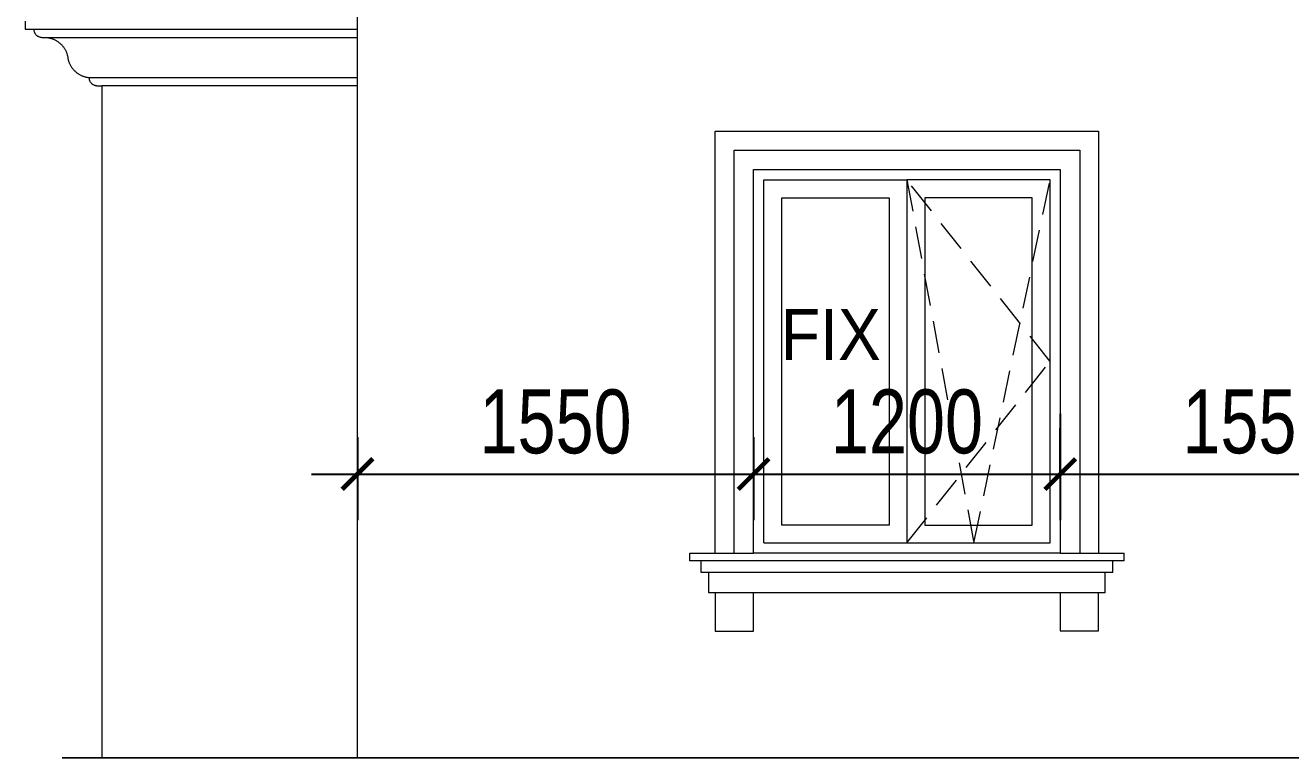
# Model space of a CAD drawing. Header units: millimetres. Extents: x -78046 to 260989, y -99288 to 158505.
# Drawn here: x 189421 to 194373, y 4667 to 7531 of the extents above; entities that cross this region are included whole.
import ezdxf

# ---------------------------------------------------------------- set-up
doc = ezdxf.new("R2010")
doc.units = ezdxf.units.MM
doc.header["$LTSCALE"] = 100
doc.header["$PDMODE"] = 98
doc.linetypes.add('HIDDEN', pattern=[0.375, 0.25, -0.125])
doc.layers.get('Defpoints').update_dxf_attribs({"lineweight": 13})
for name, color, linetype, lineweight in [('-DOOR', 137, 'Continuous', 9), ('-HATCH', 8, 'Continuous', 5), ('-HIDE', 3, 'HIDDEN', 13), ('-LINE1', 7, 'Continuous', 18), ('-TEXT', 7, 'Continuous', 15)]:
    doc.layers.add(name, color=color, linetype=linetype, lineweight=lineweight)
doc.styles.add('AVANH', font='VHAVAN_2.TTF', dxfattribs={"width": 0.8})
doc.styles.add('X-5M-DH-TUM1$0$AVANTH', font='arial.ttf', dxfattribs={"width": 0.9})
doc.dimstyles.new('C_100A3', dxfattribs={"dimscale": 100, "dimtxt": 2.5, "dimasz": 1.2, "dimexe": 1.8, "dimexo": 0, "dimgap": 0.75, "dimtad": 1, "dimdec": 0, "dimzin": 0, "dimdsep": 46, "dimtxsty": 'AVANH', "dimblk": 'ARCHTICK', "dimcen": 0, "dimdle": 1.8, "dimclrd": 256, "dimclre": 256, "dimclrt": 7, "dimadec": 0, "dimazin": 0, "dimtfac": 0.0001, "dimtdec": 0, "dimtix": 1, "dimtmove": 2, "dimatfit": 3, "dimldrblk": 'ARCHTICK', "dimfxl": 1.8, "dimtolj": 1, "dimtzin": 0, "dimarcsym": 0})

# ---------------------------------------------------------------- blocks, each defined once
blk = doc.blocks.new('_ARCHTICK')
at = {"const_width": 0.15}
blk.add_lwpolyline([(-0.5, -0.5), (0.5, 0.5)], dxfattribs=at)
blk = doc.blocks.new('*D104')
at = {"layer": 'Defpoints', "lineweight": -2, "transparency": 16777216}
for p, q in [((190720.9, 5919.9), (190720.9, 5595.9)), ((192270.9, 5919.9), (192270.9, 5595.9)), ((190540.9, 5775.9), (192450.9, 5775.9))]:
    blk.add_line(p, q, dxfattribs=at)
at = {"layer": 'Defpoints', "color": 0, "transparency": 16777216}
for p in [(190720.9, 5919.9), (192270.9, 5919.9), (192270.9, 5775.9)]:
    blk.add_point(p, dxfattribs=at)
at = {"layer": 'Defpoints', "lineweight": -2, "transparency": 16777216, "xscale": 120, "yscale": 120, "zscale": 120, "rotation": 180}
blk.add_blockref('_ARCHTICK', (190720.9, 5775.9), dxfattribs=at)
at = {"layer": 'Defpoints', "lineweight": -2, "transparency": 16777216, "xscale": 120, "yscale": 120, "zscale": 120}
blk.add_blockref('_ARCHTICK', (192270.9, 5775.9), dxfattribs=at)
at = {"layer": 'Defpoints', "color": 7, "transparency": 16777216, "insert": (191495.9, 5980.2), "char_height": 250, "attachment_point": 5, "style": 'AVANH'}
blk.add_mtext('\\A1;1550', dxfattribs=at)
blk = doc.blocks.new('*D105')
at = {"layer": 'Defpoints', "lineweight": -2, "transparency": 16777216}
for p, q in [((193471.1, 6011.3), (193471.1, 5595.9)), ((192270.9, 5919.9), (192270.9, 5595.9)), ((192090.9, 5775.9), (193651.1, 5775.9))]:
    blk.add_line(p, q, dxfattribs=at)
at = {"layer": 'Defpoints', "color": 0, "transparency": 16777216}
for p in [(193471.1, 6011.3), (192270.9, 5919.9), (193471.1, 5775.9)]:
    blk.add_point(p, dxfattribs=at)
at = {"layer": 'Defpoints', "lineweight": -2, "transparency": 16777216, "xscale": 120, "yscale": 120, "zscale": 120, "rotation": 180}
blk.add_blockref('_ARCHTICK', (192270.9, 5775.9), dxfattribs=at)
at = {"layer": 'Defpoints', "lineweight": -2, "transparency": 16777216, "xscale": 120, "yscale": 120, "zscale": 120}
blk.add_blockref('_ARCHTICK', (193471.1, 5775.9), dxfattribs=at)
at = {"layer": 'Defpoints', "color": 7, "transparency": 16777216, "insert": (192871, 5980.2), "char_height": 250, "attachment_point": 5, "style": 'AVANH'}
blk.add_mtext('\\A1;1200', dxfattribs=at)
blk = doc.blocks.new('*D106')
at = {"layer": 'Defpoints', "lineweight": -2, "transparency": 16777216}
for p, q in [((193471.1, 5775.9), (193471.1, 5955.9)), ((195021.4, 5775.9), (195021.4, 5955.9)), ((193291.1, 5775.9), (195201.4, 5775.9))]:
    blk.add_line(p, q, dxfattribs=at)
at = {"layer": 'Defpoints', "color": 0, "transparency": 16777216}
for p in [(193471.1, 5775.9), (195021.4, 5775.9), (195021.4, 5775.9)]:
    blk.add_point(p, dxfattribs=at)
at = {"layer": 'Defpoints', "lineweight": -2, "transparency": 16777216, "xscale": 120, "yscale": 120, "zscale": 120, "rotation": 180}
blk.add_blockref('_ARCHTICK', (193471.1, 5775.9), dxfattribs=at)
at = {"layer": 'Defpoints', "lineweight": -2, "transparency": 16777216, "xscale": 120, "yscale": 120, "zscale": 120}
blk.add_blockref('_ARCHTICK', (195021.4, 5775.9), dxfattribs=at)
at = {"layer": 'Defpoints', "color": 7, "transparency": 16777216, "insert": (194246.3, 5980.2), "char_height": 250, "attachment_point": 5, "style": 'AVANH'}
blk.add_mtext('\\A1;1550', dxfattribs=at)

msp = doc.modelspace()

# ---------------------------------------------------------------- linework, layer by layer
at = {"layer": '-DOOR', "lineweight": 9}
for p, q in [((192310.9, 5506.5), (192310.9, 6926.7)), ((192310.9, 6926.7), (192871, 6926.7)), ((192871, 6926.7), (192871, 5506.5)), ((193431.1, 6926.7), (192871, 6926.7)), ((193431.1, 5506.5), (193431.1, 6926.7)), ((192380.9, 6856.7), (192801, 6856.7)), ((192380.9, 5576.5), (192380.9, 6856.7)), ((192801, 6856.7), (192801, 5576.5)), ((193361.1, 6856.7), (192941, 6856.7)), ((192941, 6856.7), (192941, 5576.5)), ((193361.1, 5576.5), (193361.1, 6856.7)), ((192801, 5576.5), (192380.9, 5576.5)), ((192941, 5576.5), (193361.1, 5576.5)), ((192310.9, 5506.5), (192871, 5506.5)), ((192871, 5506.5), (193431.1, 5506.5))]:
    msp.add_line(p, q, dxfattribs=at)
at = {"layer": '-HATCH'}
for p, q in [((189454.4, 7515.4), (190721.7, 7515.4)), ((189504.3, 7483.9), (189720.4, 7483.9)), ((189720.4, 7483.9), (190721.7, 7483.9)), ((189670.5, 7326.4), (189720.4, 7326.4)), ((189720.4, 7326.4), (190721.7, 7326.4)), ((192194.6, 5466.5), (192194.6, 7043)), ((192194.6, 7043), (193547.4, 7043)), ((193547.4, 7043), (193547.4, 5466.5)), ((193676.1, 5436.5), (192065.9, 5436.5)), ((193646.1, 5391.5), (192095.9, 5391.5))]:
    msp.add_line(p, q, dxfattribs=at)
at = {"layer": '-HIDE', "ltscale": 5}
for points in [[(192871, 5506.7), (192871, 5506.7), (193431.1, 6216.7), (192871, 6926.7)], [(192871, 6926.7), (193132.9, 5506.7), (193431.1, 6926.7)]]:
    msp.add_lwpolyline(points, dxfattribs=at)
at = {"layer": '-LINE1', "color": 0, "lineweight": 20}
for p, q in [((190721.4, 4666.7), (190721.4, 11066.7)), ((189421.2, 7546.9), (189421.2, 7515.4)), ((189421.2, 7515.4), (189454.4, 7515.4)), ((189454.4, 7515.4), (189454.5, 7513.3)), ((189454.5, 7513.3), (189454.7, 7511.3)), ((189454.7, 7511.3), (189455.1, 7509.2)), ((189455.1, 7509.2), (189455.6, 7507.2)), ((189455.6, 7507.2), (189456.2, 7505.2)), ((189456.2, 7505.2), (189456.9, 7503.3)), ((189456.9, 7503.3), (189457.8, 7501.4)), ((189457.8, 7501.4), (189458.9, 7499.6)), ((189458.9, 7499.6), (189460, 7497.9)), ((189460, 7497.9), (189461.3, 7496.2)), ((189461.3, 7496.2), (189462.7, 7494.6)), ((189462.7, 7494.6), (189464.2, 7493.1)), ((189464.2, 7493.1), (189465.7, 7491.7)), ((189465.7, 7491.7), (189467.4, 7490.4)), ((189467.4, 7490.4), (189469.2, 7489.2)), ((189469.2, 7489.2), (189471, 7488.1)), ((189471, 7488.1), (189473, 7487.1)), ((189473, 7487.1), (189474.9, 7486.3)), ((189474.9, 7486.3), (189477, 7485.5)), ((189477, 7485.5), (189479.1, 7484.9)), ((189479.1, 7484.9), (189481.2, 7484.5)), ((189481.2, 7484.5), (189483.3, 7484.1)), ((189483.3, 7484.1), (189485.5, 7483.9)), ((189485.5, 7483.9), (189487.7, 7483.9)), ((189487.7, 7483.9), (189504.3, 7483.9)), ((189504.3, 7483.9), (189506.9, 7483.5)), ((189506.9, 7483.5), (189509.5, 7483.1)), ((189509.5, 7483.1), (189512.1, 7482.6)), ((189512.1, 7482.6), (189514.6, 7482)), ((189514.6, 7482), (189517.2, 7481.4)), ((189517.2, 7481.4), (189519.7, 7480.7)), ((189519.7, 7480.7), (189522.2, 7480)), ((189522.2, 7480), (189524.7, 7479.1)), ((189524.7, 7479.1), (189527.2, 7478.3)), ((189527.2, 7478.3), (189529.6, 7477.3)), ((189529.6, 7477.3), (189532, 7476.3)), ((189532, 7476.3), (189534.4, 7475.2)), ((189534.4, 7475.2), (189536.7, 7474.1)), ((189536.7, 7474.1), (189539, 7472.9)), ((189539, 7472.9), (189541.3, 7471.6)), ((189541.3, 7471.6), (189543.5, 7470.3)), ((189543.5, 7470.3), (189545.7, 7469)), ((189545.7, 7469), (189547.9, 7467.5)), ((189547.9, 7467.5), (189550, 7466.1)), ((189550, 7466.1), (189552.1, 7464.5)), ((189552.1, 7464.5), (189554.1, 7462.9)), ((189554.1, 7462.9), (189556.1, 7461.3)), ((189556.1, 7461.3), (189558.1, 7459.6)), ((189558.1, 7459.6), (189559.9, 7457.9)), ((189559.9, 7457.9), (189561.8, 7456.1)), ((189561.8, 7456.1), (189563.6, 7454.2)), ((189563.6, 7454.2), (189565.3, 7452.4)), ((189565.3, 7452.4), (189567, 7450.4)), ((189567, 7450.4), (189568.6, 7448.5)), ((189568.6, 7448.5), (189570.1, 7446.5)), ((189570.1, 7446.5), (189571.6, 7444.4)), ((189571.6, 7444.4), (189573.1, 7442.3)), ((189573.1, 7442.3), (189574.5, 7440.2)), ((189574.5, 7440.2), (189575.8, 7438.1)), ((189575.8, 7438.1), (189577.1, 7435.9)), ((189577.1, 7435.9), (189578.3, 7433.6)), ((189578.3, 7433.6), (189579.4, 7431.4)), ((189579.4, 7431.4), (189580.5, 7429.1)), ((189580.5, 7429.1), (189581.5, 7426.8)), ((189581.5, 7426.8), (189582.4, 7424.5)), ((189582.4, 7424.5), (189583.3, 7422.1)), ((189583.3, 7422.1), (189584.1, 7419.7)), ((189584.1, 7419.7), (189584.8, 7417.3)), ((189584.8, 7417.3), (189585.4, 7414.9)), ((189585.4, 7414.9), (189586, 7412.5)), ((189586, 7412.5), (189586.6, 7410)), ((189586.6, 7410), (189587, 7407.6)), ((189587, 7407.6), (189587.8, 7402.7)), ((189587.8, 7402.7), (189588.2, 7400.2)), ((189588.2, 7400.2), (189588.7, 7397.8)), ((189588.7, 7397.8), (189589.3, 7395.3)), ((189589.3, 7395.3), (189590, 7392.9)), ((189590, 7392.9), (189590.7, 7390.5)), ((189590.7, 7390.5), (189591.5, 7388.1)), ((189591.5, 7388.1), (189592.4, 7385.8)), ((189592.4, 7385.8), (189593.3, 7383.4)), ((189593.3, 7383.4), (189594.3, 7381.1)), ((189594.3, 7381.1), (189595.4, 7378.9)), ((189595.4, 7378.9), (189596.5, 7376.6)), ((189596.5, 7376.6), (189597.7, 7374.4)), ((189597.7, 7374.4), (189599, 7372.2)), ((189599, 7372.2), (189600.3, 7370)), ((189600.3, 7370), (189601.7, 7367.9)), ((189601.7, 7367.9), (189603.1, 7365.8)), ((189603.1, 7365.8), (189604.6, 7363.8)), ((189604.6, 7363.8), (189606.2, 7361.8)), ((189606.2, 7361.8), (189607.8, 7359.8)), ((189607.8, 7359.8), (189609.5, 7357.9)), ((189609.5, 7357.9), (189611.2, 7356)), ((189611.2, 7356), (189613, 7354.2)), ((189613, 7354.2), (189614.8, 7352.4)), ((189614.8, 7352.4), (189616.7, 7350.6)), ((189616.7, 7350.6), (189618.7, 7349)), ((189618.7, 7349), (189620.6, 7347.3)), ((189620.6, 7347.3), (189622.7, 7345.7)), ((189622.7, 7345.7), (189624.7, 7344.2)), ((189624.7, 7344.2), (189626.9, 7342.7)), ((189626.9, 7342.7), (189629, 7341.3)), ((189629, 7341.3), (189631.2, 7339.9)), ((189631.2, 7339.9), (189633.5, 7338.6)), ((189633.5, 7338.6), (189635.7, 7337.4)), ((189635.7, 7337.4), (189638.1, 7336.2)), ((189638.1, 7336.2), (189640.4, 7335)), ((189640.4, 7335), (189642.8, 7334)), ((189642.8, 7334), (189645.2, 7332.9)), ((189645.2, 7332.9), (189647.6, 7332)), ((189647.6, 7332), (189650.1, 7331.1)), ((189650.1, 7331.1), (189652.6, 7330.3)), ((189652.6, 7330.3), (189655.1, 7329.5)), ((189655.1, 7329.5), (189657.6, 7328.8)), ((189657.6, 7328.8), (189660.1, 7328.2)), ((189660.1, 7328.2), (189662.7, 7327.7)), ((189662.7, 7327.7), (189665.3, 7327.2)), ((189665.3, 7327.2), (189667.9, 7326.7)), ((189667.9, 7326.7), (189670.5, 7326.4)), ((189670.5, 7326.4), (189670.6, 7324.3)), ((189670.6, 7324.3), (189670.8, 7322.3)), ((189670.8, 7322.3), (189671.1, 7320.2)), ((189671.1, 7320.2), (189671.6, 7318.2)), ((189671.6, 7318.2), (189672.3, 7316.2)), ((189672.3, 7316.2), (189673, 7314.3)), ((189673, 7314.3), (189673.9, 7312.4)), ((189673.9, 7312.4), (189674.9, 7310.6)), ((189674.9, 7310.6), (189676.1, 7308.9)), ((189676.1, 7308.9), (189677.4, 7307.2)), ((189677.4, 7307.2), (189678.7, 7305.6)), ((189678.7, 7305.6), (189680.2, 7304.1)), ((189680.2, 7304.1), (189681.8, 7302.7)), ((189681.8, 7302.7), (189683.5, 7301.4)), ((189683.5, 7301.4), (189685.3, 7300.2)), ((189685.3, 7300.2), (189687.1, 7299.1)), ((189687.1, 7299.1), (189689, 7298.1)), ((189689, 7298.1), (189691, 7297.3)), ((189691, 7297.3), (189693, 7296.5)), ((189693, 7296.5), (189695.1, 7295.9)), ((189695.1, 7295.9), (189697.2, 7295.5)), ((189697.2, 7295.5), (189699.4, 7295.1)), ((189699.4, 7295.1), (189701.6, 7294.9)), ((189701.6, 7294.9), (189703.7, 7294.9)), ((189703.7, 7294.9), (189720.4, 7294.9)), ((190721.7, 7294.9), (189720.4, 7294.9)), ((189721.4, 4666.7), (189721.3, 7294.9)), ((189721.4, 4666.7), (189721.4, 7294.6)), ((192120.9, 5466.5), (192120.9, 7116.7)), ((192120.9, 7116.7), (193621.1, 7116.7)), ((193621.1, 7116.7), (193621.1, 5466.5)), ((192270.9, 5466.5), (192270.9, 6966.7)), ((192270.9, 6966.7), (193471.1, 6966.7)), ((193471.1, 6966.7), (193471.1, 5466.5)), ((192020.9, 5436.5), (192020.9, 5466.5)), ((192020.9, 5466.5), (192120.9, 5466.5)), ((192120.9, 5466.5), (192194.6, 5466.5)), ((192194.6, 5466.5), (192270.9, 5466.5)), ((193471.1, 5466.5), (192270.9, 5466.5)), ((193471.1, 5466.5), (193547.4, 5466.5)), ((193547.4, 5466.5), (193621.1, 5466.5)), ((193621.1, 5466.5), (193721.1, 5466.5)), ((193721.1, 5436.5), (193721.1, 5466.5)), ((192065.9, 5436.5), (192020.9, 5436.5)), ((192065.9, 5391.5), (192065.9, 5436.5)), ((193676.1, 5391.5), (193676.1, 5436.5)), ((193721.1, 5436.5), (193676.1, 5436.5)), ((192095.9, 5391.5), (192065.9, 5391.5)), ((192095.9, 5311.5), (192095.9, 5391.5)), ((193646.1, 5311.5), (193646.1, 5391.5)), ((193676.1, 5391.5), (193646.1, 5391.5)), ((192120.9, 5311.5), (192095.9, 5311.5)), ((192120.9, 5311.5), (192120.9, 5310.7)), ((192270.9, 5311.5), (192120.9, 5311.5)), ((192120.9, 5310.7), (192120.9, 5161.2)), ((193471.1, 5311.5), (192270.9, 5311.5)), ((192270.9, 5161.2), (192270.9, 5311.5)), ((193471.1, 5312.7), (193621.1, 5312.7)), ((193621.1, 5311.5), (193471.1, 5311.5)), ((193471.1, 5311.5), (193471.1, 5162.3)), ((193646.1, 5311.5), (193621.1, 5311.5)), ((193621.1, 5162.3), (193621.1, 5311.5)), ((192120.9, 5161.2), (192270.9, 5161.2)), ((193471.1, 5162.3), (193621.1, 5162.3)), ((189565, 4666.7), (197711, 4666.7)), ((197265.6, 4666.7), (189565, 4666.7))]:
    msp.add_line(p, q, dxfattribs=at)

# ---------------------------------------------------------------- texts
at = {"layer": '-TEXT', "color": 2, "style": 'X-5M-DH-TUM1$0$AVANTH', "width": 0.9}
msp.add_text('FIX', height=200, dxfattribs=at).set_placement((192377.7, 6221.5))

# ---------------------------------------------------------------- dimensions: what is measured, and where the dimension line sits
at = {"layer": 'Defpoints', "color": 2}
for base, p1, p2, picture, middle in [((192270.9, 5775.9), (190720.9, 5919.9), (192270.9, 5919.9), '*D104', (191495.9, 5980.2)), ((193471.1, 5775.9), (192270.9, 5919.9), (193471.1, 6011.3), '*D105', (192871, 5980.2)), ((195021.4, 5775.9), (193471.1, 5775.9), (195021.4, 5775.9), '*D106', (194246.3, 5980.2))]:
    dim = msp.add_linear_dim(base=base, p1=p1, p2=p2, dimstyle='C_100A3', dxfattribs=at)
    dim.commit()
    dim.dimension.update_dxf_attribs({"geometry": picture, "text_midpoint": middle})

doc.saveas('drawing.dxf')
